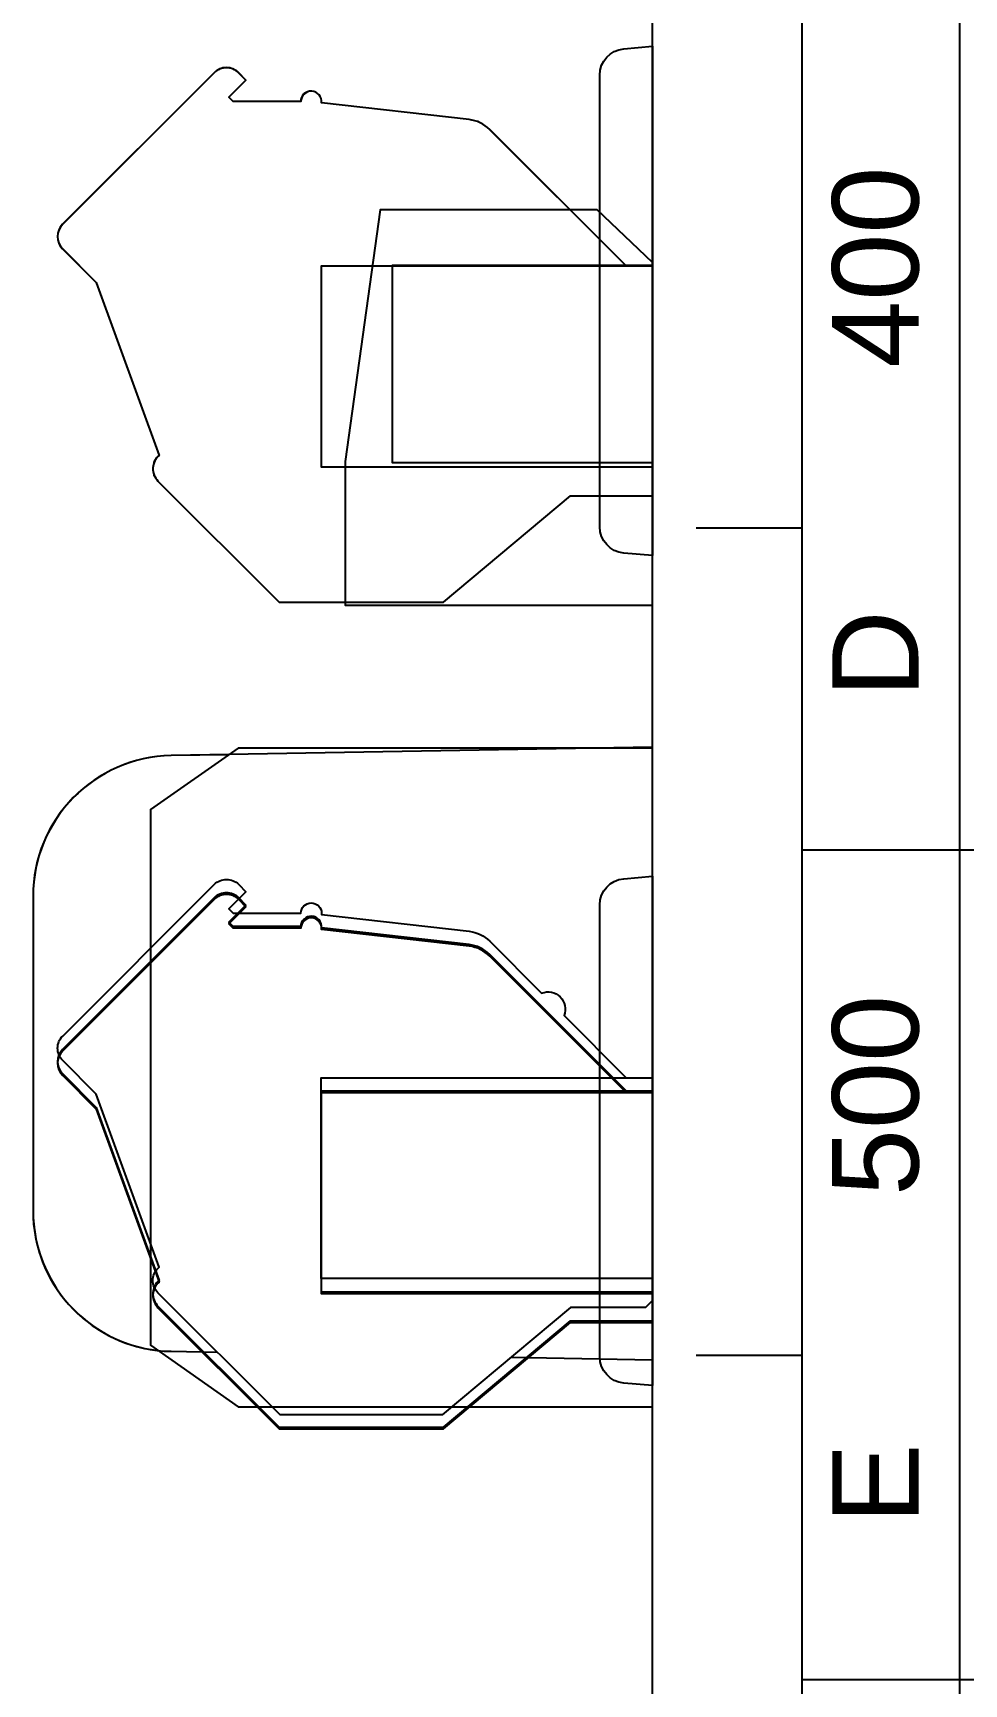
# Model space of a CAD drawing. Extents: x 1 to 47, y 1 to 35.
# Drawn here: x 26.556 to 27.616, y 11.385 to 13.265 of the extents above; entities that cross this region are included whole.
import ezdxf

# ---------------------------------------------------------------- set-up
doc = ezdxf.new("R2010")
doc.units = 0
doc.header["$MEASUREMENT"] = 0
for name, color, linetype in [('10_00______DWG_', 7, 'CONTINUOUS'), ('5_01__0-__EMPTY', 7, 'CONTINUOUS'), ('5_02__B-___3__DI___4__DO__', 7, 'CONTINUOUS'), ('5_03__1-___4__DI___4__DO__', 7, 'CONTINUOUS'), ('5_04__C-___4__DI___4__DO__', 7, 'CONTINUOUS'), ('5_05__D-___4__DI___3__DO__', 7, 'CONTINUOUS'), ('5_06__2A___8__FORM_A_DO', 7, 'CONTINUOUS'), ('5_07__2B___8__FORM_B_DO', 7, 'CONTINUOUS'), ('5_08__2C___8__DO__6__FORM_', 7, 'CONTINUOUS'), ('5_09__2D___8__DO__2__FORM_', 7, 'CONTINUOUS'), ('5_10__2G___8__DO__4__FORM_', 7, 'CONTINUOUS'), ('5_11__3-___8__DI', 7, 'CONTINUOUS'), ('5_12__4-___14__DI', 7, 'CONTINUOUS'), ('5_13__5-___8__AI', 7, 'CONTINUOUS'), ('5_14__6-___4__AI____4__AO', 7, 'CONTINUOUS'), ('6_01__9-_0-___10__RTD_INPU', 7, 'CONTINUOUS'), ('6_02__9-_B-___10__RTD_INPU', 7, 'CONTINUOUS'), ('6_03__9-_1-___10__RTD_INPU', 7, 'CONTINUOUS'), ('6_04__9-_C-___10__RTD_INPU', 7, 'CONTINUOUS'), ('6_05__9-_D-___10__RTD_INPU', 7, 'CONTINUOUS'), ('6_06__9-_2A___10__RTD_INPU', 7, 'CONTINUOUS'), ('6_07__9-_2B___10__RTD_INPU', 7, 'CONTINUOUS'), ('6_08__9-_2C___10__RTD_INPU', 7, 'CONTINUOUS'), ('6_09__9-_2D___10__RTD_INPU', 7, 'CONTINUOUS'), ('6_10__9-_2G___10__RTD_INPU', 7, 'CONTINUOUS'), ('6_11__9-_3-___10__RTD_INPU', 7, 'CONTINUOUS'), ('6_12__9-_4-___10__RTD_INPU', 7, 'CONTINUOUS'), ('6_13__9-_5-___10__RTD_INPU', 7, 'CONTINUOUS'), ('6_14__9-_6-___10__RTD_INPU', 7, 'CONTINUOUS'), ('6_15__9-_70___10__RTD_INPU', 7, 'CONTINUOUS'), ('6_16__9-_L0___10__RTD_INPU', 7, 'CONTINUOUS'), ('6_17__9-_77___10__RTD_INPU', 7, 'CONTINUOUS'), ('6_18__9-_7-___10__RTD_INPU', 7, 'CONTINUOUS'), ('6_19__9-_L-___10__RTD_INPU', 7, 'CONTINUOUS'), ('7_01__0-__EMPTY', 7, 'CONTINUOUS'), ('7_02__B-___3__DI___4__DO__', 7, 'CONTINUOUS'), ('7_03__1-___4__DI___4__DO__', 7, 'CONTINUOUS'), ('7_04__C-___4__DI___4__DO__', 7, 'CONTINUOUS'), ('7_05__D-___4__DI___3__DO__', 7, 'CONTINUOUS'), ('7_06__2A___8__FORM_A_DO', 7, 'CONTINUOUS'), ('7_07__2B___8__FORM_B_DO', 7, 'CONTINUOUS'), ('7_08__2C___8__DO__6__FORM_', 7, 'CONTINUOUS'), ('7_09__2D___8__DO__2__FORM_', 7, 'CONTINUOUS'), ('7_10__2G___8__DO__4__FORM_', 7, 'CONTINUOUS'), ('7_11__3-___8__DI', 7, 'CONTINUOUS'), ('7_12__4-___14__DI', 7, 'CONTINUOUS'), ('7_13__5-___8__AI', 7, 'CONTINUOUS'), ('7_14__6-___4__AI____4__AO', 7, 'CONTINUOUS'), ('7_15__70___2__AVI____4__AF', 7, 'CONTINUOUS'), ('7_16__L0___2__LEA_AVI____4', 7, 'CONTINUOUS'), ('7_17__77___8__AFDI', 7, 'CONTINUOUS'), ('7_18__7-___2__AVI____7__DI', 7, 'CONTINUOUS'), ('7_19__L-___2__AVI____7__DI', 7, 'CONTINUOUS')]:
    doc.layers.add(name, color=color, linetype=linetype)
doc.styles.add('ARIAL', font='arial.ttf')

msp = doc.modelspace()

# ---------------------------------------------------------------- linework, layer by layer
at = {"layer": '10_00______DWG_'}
for points in [[(32.356, 9.7794), (27.2612, 9.7794), (27.2612, 17.0629), (32.356, 17.0629)], [(27.6109, 16.5636), (27.6109, 10.2386)], [(27.4312, 12.7014), (27.3112, 12.7014)], [(27.4291, 12.7014), (27.3602, 12.7014)], [(27.4312, 12.3352), (31.3011, 12.3352)], [(27.4312, 11.7591), (27.3112, 11.7591)], [(27.4291, 11.7591), (27.3602, 11.7591)], [(27.4312, 11.3902), (31.3011, 11.3902)]]:
    msp.add_lwpolyline(points, dxfattribs=at)
msp.add_lwpolyline([(31.2211, 16.5636), (27.5112, 16.5636, 0.414214), (27.4312, 16.4836), (27.4312, 10.3186, 0.414212), (27.5112, 10.2386), (31.2211, 10.2386, 0.414211), (31.3011, 10.3186), (31.3011, 16.4836, 0.414219)], format="xyb", close=True, dxfattribs=at)
at = {"layer": '5_01__0-__EMPTY'}
msp.add_lwpolyline([(27.2613, 13.25), (27.2613, 12.67), (27.2286, 12.6729, -0.388879), (27.2013, 12.7028), (27.2013, 13.2173, -0.388879), (27.2286, 13.2472)], format="xyb", close=True, dxfattribs=at)
at = {"layer": '5_02__B-___3__DI___4__DO__'}
msp.add_lwpolyline([(27.2316, 12.9996), (27.0758, 13.1553, 0.169586), (27.0525, 13.1666), (26.8843, 13.1858, 0.430941), (26.8732, 13.1989, 0.430926), (26.8607, 13.1871), (26.7838, 13.1871), (26.7788, 13.1921), (26.7983, 13.2115), (26.79, 13.2199, 0.414218), (26.7621, 13.2199), (26.5895, 13.0473, 0.414213), (26.5895, 13.0195), (26.6278, 12.9812), (26.6995, 12.7842, 0.440578), (26.6981, 12.755), (26.8361, 12.6169), (27.0232, 12.6169), (27.1678, 12.7383), (27.2611, 12.7383)], format="xyb", dxfattribs=at)
msp.add_lwpolyline([(27.2611, 12.9996), (26.884, 12.9996), (26.884, 12.7713), (27.2611, 12.7713)], dxfattribs=at)
at = {"layer": '5_03__1-___4__DI___4__DO__'}
msp.add_lwpolyline([(27.2317, 12.9996), (27.076, 13.1553, 0.169586), (27.0526, 13.1666), (26.8844, 13.1858, 0.430941), (26.8733, 13.1989, 0.430926), (26.8609, 13.1871), (26.7839, 13.1871), (26.779, 13.1921), (26.7984, 13.2115), (26.7901, 13.2199, 0.414218), (26.7623, 13.2199), (26.5897, 13.0473, 0.414213), (26.5897, 13.0195), (26.6279, 12.9812), (26.6996, 12.7842, 0.440578), (26.6982, 12.755), (26.8363, 12.6169), (27.0233, 12.6169), (27.1679, 12.7383), (27.2613, 12.7383)], format="xyb", dxfattribs=at)
msp.add_lwpolyline([(27.2613, 12.9996), (26.8841, 12.9996), (26.8841, 12.7713), (27.2613, 12.7713)], dxfattribs=at)
at = {"layer": '5_04__C-___4__DI___4__DO__'}
msp.add_lwpolyline([(27.2317, 12.9996), (27.076, 13.1553, 0.169586), (27.0526, 13.1666), (26.8844, 13.1858, 0.430941), (26.8733, 13.1989, 0.430926), (26.8609, 13.1871), (26.7839, 13.1871), (26.779, 13.1921), (26.7984, 13.2115), (26.7901, 13.2199, 0.414218), (26.7623, 13.2199), (26.5897, 13.0473, 0.414213), (26.5897, 13.0195), (26.6279, 12.9812), (26.6996, 12.7842, 0.440578), (26.6982, 12.755), (26.8363, 12.6169), (27.0233, 12.6169), (27.1679, 12.7383), (27.2613, 12.7383)], format="xyb", dxfattribs=at)
msp.add_lwpolyline([(27.2613, 12.9996), (26.8841, 12.9996), (26.8841, 12.7713), (27.2613, 12.7713)], dxfattribs=at)
at = {"layer": '5_05__D-___4__DI___3__DO__'}
msp.add_lwpolyline([(27.2317, 12.9996), (27.076, 13.1553, 0.169586), (27.0526, 13.1666), (26.8844, 13.1858, 0.430941), (26.8733, 13.1989, 0.430926), (26.8609, 13.1871), (26.7839, 13.1871), (26.779, 13.1921), (26.7984, 13.2115), (26.7901, 13.2199, 0.414218), (26.7623, 13.2199), (26.5897, 13.0473, 0.414213), (26.5897, 13.0195), (26.6279, 12.9812), (26.6996, 12.7842, 0.440578), (26.6982, 12.755), (26.8363, 12.6169), (27.0233, 12.6169), (27.1679, 12.7383), (27.2613, 12.7383)], format="xyb", dxfattribs=at)
msp.add_lwpolyline([(27.2613, 12.9996), (26.8841, 12.9996), (26.8841, 12.7713), (27.2613, 12.7713)], dxfattribs=at)
at = {"layer": '5_06__2A___8__FORM_A_DO'}
msp.add_lwpolyline([(27.2317, 12.9996), (27.076, 13.1553, 0.169586), (27.0526, 13.1666), (26.8844, 13.1858, 0.430941), (26.8733, 13.1989, 0.430926), (26.8609, 13.1871), (26.7839, 13.1871), (26.779, 13.1921), (26.7984, 13.2115), (26.7901, 13.2199, 0.414218), (26.7623, 13.2199), (26.5897, 13.0473, 0.414213), (26.5897, 13.0195), (26.6279, 12.9812), (26.6996, 12.7842, 0.440578), (26.6982, 12.755), (26.8363, 12.6169), (27.0233, 12.6169), (27.1679, 12.7383), (27.2613, 12.7383)], format="xyb", dxfattribs=at)
msp.add_lwpolyline([(27.2613, 12.9996), (26.8841, 12.9996), (26.8841, 12.7713), (27.2613, 12.7713)], dxfattribs=at)
at = {"layer": '5_07__2B___8__FORM_B_DO'}
msp.add_lwpolyline([(27.2317, 12.9996), (27.076, 13.1553, 0.169586), (27.0526, 13.1666), (26.8844, 13.1858, 0.430941), (26.8733, 13.1989, 0.430926), (26.8609, 13.1871), (26.7839, 13.1871), (26.779, 13.1921), (26.7984, 13.2115), (26.7901, 13.2199, 0.414218), (26.7623, 13.2199), (26.5897, 13.0473, 0.414213), (26.5897, 13.0195), (26.6279, 12.9812), (26.6996, 12.7842, 0.440578), (26.6982, 12.755), (26.8363, 12.6169), (27.0233, 12.6169), (27.1679, 12.7383), (27.2613, 12.7383)], format="xyb", dxfattribs=at)
msp.add_lwpolyline([(27.2613, 12.9996), (26.8841, 12.9996), (26.8841, 12.7713), (27.2613, 12.7713)], dxfattribs=at)
at = {"layer": '5_08__2C___8__DO__6__FORM_'}
msp.add_lwpolyline([(27.2317, 12.9996), (27.076, 13.1553, 0.169586), (27.0526, 13.1666), (26.8844, 13.1858, 0.430941), (26.8733, 13.1989, 0.430926), (26.8609, 13.1871), (26.7839, 13.1871), (26.779, 13.1921), (26.7984, 13.2115), (26.7901, 13.2199, 0.414218), (26.7623, 13.2199), (26.5897, 13.0473, 0.414213), (26.5897, 13.0195), (26.6279, 12.9812), (26.6996, 12.7842, 0.440578), (26.6982, 12.755), (26.8363, 12.6169), (27.0233, 12.6169), (27.1679, 12.7383), (27.2613, 12.7383)], format="xyb", dxfattribs=at)
msp.add_lwpolyline([(27.2613, 12.9996), (26.8841, 12.9996), (26.8841, 12.7713), (27.2613, 12.7713)], dxfattribs=at)
at = {"layer": '5_09__2D___8__DO__2__FORM_'}
msp.add_lwpolyline([(27.2317, 12.9996), (27.076, 13.1553, 0.169586), (27.0526, 13.1666), (26.8844, 13.1858, 0.430941), (26.8733, 13.1989, 0.430926), (26.8609, 13.1871), (26.7839, 13.1871), (26.779, 13.1921), (26.7984, 13.2115), (26.7901, 13.2199, 0.414218), (26.7623, 13.2199), (26.5897, 13.0473, 0.414213), (26.5897, 13.0195), (26.6279, 12.9812), (26.6996, 12.7842, 0.440578), (26.6982, 12.755), (26.8363, 12.6169), (27.0233, 12.6169), (27.1679, 12.7383), (27.2613, 12.7383)], format="xyb", dxfattribs=at)
msp.add_lwpolyline([(27.2613, 12.9996), (26.8841, 12.9996), (26.8841, 12.7713), (27.2613, 12.7713)], dxfattribs=at)
at = {"layer": '5_10__2G___8__DO__4__FORM_'}
msp.add_lwpolyline([(27.2317, 12.9996), (27.076, 13.1553, 0.169586), (27.0526, 13.1666), (26.8844, 13.1858, 0.430941), (26.8733, 13.1989, 0.430926), (26.8609, 13.1871), (26.7839, 13.1871), (26.779, 13.1921), (26.7984, 13.2115), (26.7901, 13.2199, 0.414218), (26.7623, 13.2199), (26.5897, 13.0473, 0.414213), (26.5897, 13.0195), (26.6279, 12.9812), (26.6996, 12.7842, 0.440578), (26.6982, 12.755), (26.8363, 12.6169), (27.0233, 12.6169), (27.1679, 12.7383), (27.2613, 12.7383)], format="xyb", dxfattribs=at)
msp.add_lwpolyline([(27.2613, 12.9996), (26.8841, 12.9996), (26.8841, 12.7713), (27.2613, 12.7713)], dxfattribs=at)
at = {"layer": '5_11__3-___8__DI'}
msp.add_lwpolyline([(27.2317, 12.9996), (27.076, 13.1553, 0.169586), (27.0526, 13.1666), (26.8844, 13.1858, 0.430941), (26.8733, 13.1989, 0.430926), (26.8609, 13.1871), (26.7839, 13.1871), (26.779, 13.1921), (26.7984, 13.2115), (26.7901, 13.2199, 0.414218), (26.7623, 13.2199), (26.5897, 13.0473, 0.414213), (26.5897, 13.0195), (26.6279, 12.9812), (26.6996, 12.7842, 0.440578), (26.6982, 12.755), (26.8363, 12.6169), (27.0233, 12.6169), (27.1679, 12.7383), (27.2613, 12.7383)], format="xyb", dxfattribs=at)
msp.add_lwpolyline([(27.2613, 12.9996), (26.8841, 12.9996), (26.8841, 12.7713), (27.2613, 12.7713)], dxfattribs=at)
at = {"layer": '5_12__4-___14__DI'}
msp.add_lwpolyline([(27.2317, 12.9996), (27.076, 13.1553, 0.169586), (27.0526, 13.1666), (26.8844, 13.1858, 0.430941), (26.8733, 13.1989, 0.430926), (26.8609, 13.1871), (26.7839, 13.1871), (26.779, 13.1921), (26.7984, 13.2115), (26.7901, 13.2199, 0.414218), (26.7623, 13.2199), (26.5897, 13.0473, 0.414213), (26.5897, 13.0195), (26.6279, 12.9812), (26.6996, 12.7842, 0.440578), (26.6982, 12.755), (26.8363, 12.6169), (27.0233, 12.6169), (27.1679, 12.7383), (27.2613, 12.7383)], format="xyb", dxfattribs=at)
msp.add_lwpolyline([(27.2613, 12.9996), (26.8841, 12.9996), (26.8841, 12.7713), (27.2613, 12.7713)], dxfattribs=at)
at = {"layer": '5_13__5-___8__AI'}
msp.add_lwpolyline([(27.2317, 12.9996), (27.076, 13.1553, 0.169586), (27.0526, 13.1666), (26.8844, 13.1858, 0.430941), (26.8733, 13.1989, 0.430926), (26.8609, 13.1871), (26.7839, 13.1871), (26.779, 13.1921), (26.7984, 13.2115), (26.7901, 13.2199, 0.414218), (26.7623, 13.2199), (26.5897, 13.0473, 0.414213), (26.5897, 13.0195), (26.6279, 12.9812), (26.6996, 12.7842, 0.440578), (26.6982, 12.755), (26.8363, 12.6169), (27.0233, 12.6169), (27.1679, 12.7383), (27.2613, 12.7383)], format="xyb", dxfattribs=at)
msp.add_lwpolyline([(27.2613, 12.9996), (26.8841, 12.9996), (26.8841, 12.7713), (27.2613, 12.7713)], dxfattribs=at)
at = {"layer": '5_14__6-___4__AI____4__AO'}
msp.add_lwpolyline([(27.2317, 12.9996), (27.076, 13.1553, 0.169586), (27.0526, 13.1666), (26.8844, 13.1858, 0.430941), (26.8733, 13.1989, 0.430926), (26.8609, 13.1871), (26.7839, 13.1871), (26.779, 13.1921), (26.7984, 13.2115), (26.7901, 13.2199, 0.414218), (26.7623, 13.2199), (26.5897, 13.0473, 0.414213), (26.5897, 13.0195), (26.6279, 12.9812), (26.6996, 12.7842, 0.440578), (26.6982, 12.755), (26.8363, 12.6169), (27.0233, 12.6169), (27.1679, 12.7383), (27.2613, 12.7383)], format="xyb", dxfattribs=at)
msp.add_lwpolyline([(27.2613, 12.9996), (26.8841, 12.9996), (26.8841, 12.7713), (27.2613, 12.7713)], dxfattribs=at)
at = {"layer": '6_01__9-_0-___10__RTD_INPU'}
for points in [[(27.2613, 13.0037), (27.1982, 13.0637), (26.9512, 13.0637), (26.9112, 12.7771), (26.9112, 12.6137), (27.2613, 12.6137)], [(27.2612, 12.7757), (26.9653, 12.7757), (26.9653, 13.0007), (27.2612, 13.0007)]]:
    msp.add_lwpolyline(points, dxfattribs=at)
msp.add_lwpolyline([(27.2613, 12.305), (27.2613, 11.725), (27.2286, 11.7279, -0.388879), (27.2013, 11.7578), (27.2013, 12.2723, -0.388879), (27.2286, 12.3022)], format="xyb", close=True, dxfattribs=at)
at = {"layer": '6_02__9-_B-___10__RTD_INPU'}
for points in [[(27.2613, 13.0037), (27.1982, 13.0637), (26.9512, 13.0637), (26.9112, 12.7771), (26.9112, 12.6137), (27.2613, 12.6137)], [(27.2612, 12.7757), (26.9653, 12.7757), (26.9653, 13.0007), (27.2612, 13.0007)], [(27.2612, 12.0601), (26.8841, 12.0601), (26.8841, 11.8318), (27.2612, 11.8318)]]:
    msp.add_lwpolyline(points, dxfattribs=at)
msp.add_lwpolyline([(27.2317, 12.0601), (27.0759, 12.2159, 0.169586), (27.0525, 12.2271), (26.8844, 12.2463, 0.430941), (26.8733, 12.2594, 0.430926), (26.8608, 12.2476), (26.7839, 12.2476), (26.7789, 12.2526), (26.7984, 12.2721), (26.7901, 12.2804, 0.414218), (26.7622, 12.2804), (26.5896, 12.1078, 0.414213), (26.5896, 12.08), (26.6279, 12.0417), (26.6996, 11.8448, 0.440578), (26.6982, 11.8155), (26.8362, 11.6775), (27.0233, 11.6775), (27.1679, 11.7988), (27.2612, 11.7988)], format="xyb", dxfattribs=at)
at = {"layer": '6_03__9-_1-___10__RTD_INPU'}
for points in [[(27.2613, 13.0037), (27.1982, 13.0637), (26.9512, 13.0637), (26.9112, 12.7771), (26.9112, 12.6137), (27.2613, 12.6137)], [(27.2612, 12.7757), (26.9653, 12.7757), (26.9653, 13.0007), (27.2612, 13.0007)], [(27.2612, 12.0601), (26.8841, 12.0601), (26.8841, 11.8318), (27.2612, 11.8318)]]:
    msp.add_lwpolyline(points, dxfattribs=at)
msp.add_lwpolyline([(27.2317, 12.0601), (27.0759, 12.2159, 0.169586), (27.0525, 12.2271), (26.8844, 12.2463, 0.430941), (26.8733, 12.2594, 0.430926), (26.8608, 12.2476), (26.7839, 12.2476), (26.7789, 12.2526), (26.7984, 12.2721), (26.7901, 12.2804, 0.414218), (26.7622, 12.2804), (26.5896, 12.1078, 0.414213), (26.5896, 12.08), (26.6279, 12.0417), (26.6996, 11.8448, 0.440578), (26.6982, 11.8155), (26.8362, 11.6775), (27.0233, 11.6775), (27.1679, 11.7988), (27.2612, 11.7988)], format="xyb", dxfattribs=at)
at = {"layer": '6_04__9-_C-___10__RTD_INPU'}
for points in [[(27.2613, 13.0037), (27.1982, 13.0637), (26.9512, 13.0637), (26.9112, 12.7771), (26.9112, 12.6137), (27.2613, 12.6137)], [(27.2612, 12.7757), (26.9653, 12.7757), (26.9653, 13.0007), (27.2612, 13.0007)], [(27.2612, 12.0601), (26.8841, 12.0601), (26.8841, 11.8318), (27.2612, 11.8318)]]:
    msp.add_lwpolyline(points, dxfattribs=at)
msp.add_lwpolyline([(27.2317, 12.0601), (27.0759, 12.2159, 0.169586), (27.0525, 12.2271), (26.8844, 12.2463, 0.430941), (26.8733, 12.2594, 0.430926), (26.8608, 12.2476), (26.7839, 12.2476), (26.7789, 12.2526), (26.7984, 12.2721), (26.7901, 12.2804, 0.414218), (26.7622, 12.2804), (26.5896, 12.1078, 0.414213), (26.5896, 12.08), (26.6279, 12.0417), (26.6996, 11.8448, 0.440578), (26.6982, 11.8155), (26.8362, 11.6775), (27.0233, 11.6775), (27.1679, 11.7988), (27.2612, 11.7988)], format="xyb", dxfattribs=at)
at = {"layer": '6_05__9-_D-___10__RTD_INPU'}
for points in [[(27.2613, 13.0037), (27.1982, 13.0637), (26.9512, 13.0637), (26.9112, 12.7771), (26.9112, 12.6137), (27.2613, 12.6137)], [(27.2612, 12.7757), (26.9653, 12.7757), (26.9653, 13.0007), (27.2612, 13.0007)], [(27.2612, 12.0601), (26.8841, 12.0601), (26.8841, 11.8318), (27.2612, 11.8318)]]:
    msp.add_lwpolyline(points, dxfattribs=at)
msp.add_lwpolyline([(27.2317, 12.0601), (27.0759, 12.2159, 0.169586), (27.0525, 12.2271), (26.8844, 12.2463, 0.430941), (26.8733, 12.2594, 0.430926), (26.8608, 12.2476), (26.7839, 12.2476), (26.7789, 12.2526), (26.7984, 12.2721), (26.7901, 12.2804, 0.414218), (26.7622, 12.2804), (26.5896, 12.1078, 0.414213), (26.5896, 12.08), (26.6279, 12.0417), (26.6996, 11.8448, 0.440578), (26.6982, 11.8155), (26.8362, 11.6775), (27.0233, 11.6775), (27.1679, 11.7988), (27.2612, 11.7988)], format="xyb", dxfattribs=at)
at = {"layer": '6_06__9-_2A___10__RTD_INPU'}
for points in [[(27.2613, 13.0037), (27.1982, 13.0637), (26.9512, 13.0637), (26.9112, 12.7771), (26.9112, 12.6137), (27.2613, 12.6137)], [(27.2612, 12.7757), (26.9653, 12.7757), (26.9653, 13.0007), (27.2612, 13.0007)], [(27.2612, 12.0601), (26.8841, 12.0601), (26.8841, 11.8318), (27.2612, 11.8318)]]:
    msp.add_lwpolyline(points, dxfattribs=at)
msp.add_lwpolyline([(27.2317, 12.0601), (27.0759, 12.2159, 0.169586), (27.0525, 12.2271), (26.8844, 12.2463, 0.430941), (26.8733, 12.2594, 0.430926), (26.8608, 12.2476), (26.7839, 12.2476), (26.7789, 12.2526), (26.7984, 12.2721), (26.7901, 12.2804, 0.414218), (26.7622, 12.2804), (26.5896, 12.1078, 0.414213), (26.5896, 12.08), (26.6279, 12.0417), (26.6996, 11.8448, 0.440578), (26.6982, 11.8155), (26.8362, 11.6775), (27.0233, 11.6775), (27.1679, 11.7988), (27.2612, 11.7988)], format="xyb", dxfattribs=at)
at = {"layer": '6_07__9-_2B___10__RTD_INPU'}
for points in [[(27.2613, 13.0037), (27.1983, 13.0637), (26.9513, 13.0637), (26.9113, 12.7771), (26.9113, 12.6137), (27.2613, 12.6137)], [(27.2613, 12.7757), (26.9653, 12.7757), (26.9653, 13.0007), (27.2613, 13.0007)], [(27.2613, 12.0601), (26.8841, 12.0601), (26.8841, 11.8318), (27.2613, 11.8318)]]:
    msp.add_lwpolyline(points, dxfattribs=at)
msp.add_lwpolyline([(27.2317, 12.0601), (27.076, 12.2159, 0.169586), (27.0526, 12.2271), (26.8844, 12.2463, 0.430941), (26.8733, 12.2594, 0.430926), (26.8609, 12.2476), (26.7839, 12.2476), (26.779, 12.2526), (26.7984, 12.2721), (26.7901, 12.2804, 0.414218), (26.7623, 12.2804), (26.5897, 12.1078, 0.414213), (26.5897, 12.08), (26.6279, 12.0417), (26.6996, 11.8448, 0.440578), (26.6982, 11.8155), (26.8363, 11.6775), (27.0233, 11.6775), (27.1679, 11.7988), (27.2613, 11.7988)], format="xyb", dxfattribs=at)
at = {"layer": '6_08__9-_2C___10__RTD_INPU'}
for points in [[(27.2613, 13.0037), (27.1982, 13.0637), (26.9512, 13.0637), (26.9112, 12.7771), (26.9112, 12.6137), (27.2613, 12.6137)], [(27.2612, 12.7757), (26.9653, 12.7757), (26.9653, 13.0007), (27.2612, 13.0007)], [(27.2612, 12.0601), (26.8841, 12.0601), (26.8841, 11.8318), (27.2612, 11.8318)]]:
    msp.add_lwpolyline(points, dxfattribs=at)
msp.add_lwpolyline([(27.2317, 12.0601), (27.0759, 12.2159, 0.169586), (27.0525, 12.2271), (26.8844, 12.2463, 0.430941), (26.8733, 12.2594, 0.430926), (26.8608, 12.2476), (26.7839, 12.2476), (26.7789, 12.2526), (26.7984, 12.2721), (26.7901, 12.2804, 0.414218), (26.7622, 12.2804), (26.5896, 12.1078, 0.414213), (26.5896, 12.08), (26.6279, 12.0417), (26.6996, 11.8448, 0.440578), (26.6982, 11.8155), (26.8362, 11.6775), (27.0233, 11.6775), (27.1679, 11.7988), (27.2612, 11.7988)], format="xyb", dxfattribs=at)
at = {"layer": '6_09__9-_2D___10__RTD_INPU'}
for points in [[(27.2613, 13.0037), (27.1982, 13.0637), (26.9512, 13.0637), (26.9112, 12.7771), (26.9112, 12.6137), (27.2613, 12.6137)], [(27.2612, 12.7757), (26.9653, 12.7757), (26.9653, 13.0007), (27.2612, 13.0007)], [(27.2612, 12.0601), (26.8841, 12.0601), (26.8841, 11.8318), (27.2612, 11.8318)]]:
    msp.add_lwpolyline(points, dxfattribs=at)
msp.add_lwpolyline([(27.2317, 12.0601), (27.0759, 12.2159, 0.169586), (27.0525, 12.2271), (26.8844, 12.2463, 0.430941), (26.8733, 12.2594, 0.430926), (26.8608, 12.2476), (26.7839, 12.2476), (26.7789, 12.2526), (26.7984, 12.2721), (26.7901, 12.2804, 0.414218), (26.7622, 12.2804), (26.5896, 12.1078, 0.414213), (26.5896, 12.08), (26.6279, 12.0417), (26.6996, 11.8448, 0.440578), (26.6982, 11.8155), (26.8362, 11.6775), (27.0233, 11.6775), (27.1679, 11.7988), (27.2612, 11.7988)], format="xyb", dxfattribs=at)
at = {"layer": '6_10__9-_2G___10__RTD_INPU'}
for points in [[(27.2613, 13.0037), (27.1982, 13.0637), (26.9512, 13.0637), (26.9112, 12.7771), (26.9112, 12.6137), (27.2613, 12.6137)], [(27.2612, 12.7757), (26.9653, 12.7757), (26.9653, 13.0007), (27.2612, 13.0007)], [(27.2612, 12.0601), (26.8841, 12.0601), (26.8841, 11.8318), (27.2612, 11.8318)]]:
    msp.add_lwpolyline(points, dxfattribs=at)
msp.add_lwpolyline([(27.2317, 12.0601), (27.0759, 12.2159, 0.169586), (27.0525, 12.2271), (26.8844, 12.2463, 0.430941), (26.8733, 12.2594, 0.430926), (26.8608, 12.2476), (26.7839, 12.2476), (26.7789, 12.2526), (26.7984, 12.2721), (26.7901, 12.2804, 0.414218), (26.7622, 12.2804), (26.5896, 12.1078, 0.414213), (26.5896, 12.08), (26.6279, 12.0417), (26.6996, 11.8448, 0.440578), (26.6982, 11.8155), (26.8362, 11.6775), (27.0233, 11.6775), (27.1679, 11.7988), (27.2612, 11.7988)], format="xyb", dxfattribs=at)
at = {"layer": '6_11__9-_3-___10__RTD_INPU'}
for points in [[(27.2613, 13.0037), (27.1983, 13.0637), (26.9513, 13.0637), (26.9113, 12.7771), (26.9113, 12.6137), (27.2613, 12.6137)], [(27.2613, 12.7757), (26.9653, 12.7757), (26.9653, 13.0007), (27.2613, 13.0007)], [(27.2613, 12.0601), (26.8841, 12.0601), (26.8841, 11.8318), (27.2613, 11.8318)]]:
    msp.add_lwpolyline(points, dxfattribs=at)
msp.add_lwpolyline([(27.2317, 12.0601), (27.076, 12.2159, 0.169586), (27.0526, 12.2271), (26.8844, 12.2463, 0.430941), (26.8733, 12.2594, 0.430926), (26.8609, 12.2476), (26.7839, 12.2476), (26.779, 12.2526), (26.7984, 12.2721), (26.7901, 12.2804, 0.414218), (26.7623, 12.2804), (26.5897, 12.1078, 0.414213), (26.5897, 12.08), (26.6279, 12.0417), (26.6996, 11.8448, 0.440578), (26.6982, 11.8155), (26.8363, 11.6775), (27.0233, 11.6775), (27.1679, 11.7988), (27.2613, 11.7988)], format="xyb", dxfattribs=at)
at = {"layer": '6_12__9-_4-___10__RTD_INPU'}
for points in [[(27.2613, 13.0037), (27.1983, 13.0637), (26.9513, 13.0637), (26.9113, 12.7771), (26.9113, 12.6137), (27.2613, 12.6137)], [(27.2613, 12.7757), (26.9653, 12.7757), (26.9653, 13.0007), (27.2613, 13.0007)], [(27.2613, 12.0601), (26.8841, 12.0601), (26.8841, 11.8318), (27.2613, 11.8318)]]:
    msp.add_lwpolyline(points, dxfattribs=at)
msp.add_lwpolyline([(27.2317, 12.0601), (27.076, 12.2159, 0.169586), (27.0526, 12.2271), (26.8844, 12.2463, 0.430941), (26.8733, 12.2594, 0.430926), (26.8609, 12.2476), (26.7839, 12.2476), (26.779, 12.2526), (26.7984, 12.2721), (26.7901, 12.2804, 0.414218), (26.7623, 12.2804), (26.5897, 12.1078, 0.414213), (26.5897, 12.08), (26.6279, 12.0417), (26.6996, 11.8448, 0.440578), (26.6982, 11.8155), (26.8363, 11.6775), (27.0233, 11.6775), (27.1679, 11.7988), (27.2613, 11.7988)], format="xyb", dxfattribs=at)
at = {"layer": '6_13__9-_5-___10__RTD_INPU'}
for points in [[(27.2613, 13.0037), (27.1983, 13.0637), (26.9513, 13.0637), (26.9113, 12.7771), (26.9113, 12.6137), (27.2613, 12.6137)], [(27.2613, 12.7757), (26.9653, 12.7757), (26.9653, 13.0007), (27.2613, 13.0007)], [(27.2613, 12.0601), (26.8841, 12.0601), (26.8841, 11.8318), (27.2613, 11.8318)]]:
    msp.add_lwpolyline(points, dxfattribs=at)
msp.add_lwpolyline([(27.2317, 12.0601), (27.076, 12.2159, 0.169586), (27.0526, 12.2271), (26.8844, 12.2463, 0.430941), (26.8733, 12.2594, 0.430926), (26.8609, 12.2476), (26.7839, 12.2476), (26.779, 12.2526), (26.7984, 12.2721), (26.7901, 12.2804, 0.414218), (26.7623, 12.2804), (26.5897, 12.1078, 0.414213), (26.5897, 12.08), (26.6279, 12.0417), (26.6996, 11.8448, 0.440578), (26.6982, 11.8155), (26.8363, 11.6775), (27.0233, 11.6775), (27.1679, 11.7988), (27.2613, 11.7988)], format="xyb", dxfattribs=at)
at = {"layer": '6_14__9-_6-___10__RTD_INPU'}
for points in [[(27.2613, 13.0037), (27.1983, 13.0637), (26.9513, 13.0637), (26.9113, 12.7771), (26.9113, 12.6137), (27.2613, 12.6137)], [(27.2613, 12.7757), (26.9653, 12.7757), (26.9653, 13.0007), (27.2613, 13.0007)], [(27.2613, 12.0601), (26.8841, 12.0601), (26.8841, 11.8318), (27.2613, 11.8318)]]:
    msp.add_lwpolyline(points, dxfattribs=at)
msp.add_lwpolyline([(27.2317, 12.0601), (27.076, 12.2159, 0.169586), (27.0526, 12.2271), (26.8844, 12.2463, 0.430941), (26.8733, 12.2594, 0.430926), (26.8609, 12.2476), (26.7839, 12.2476), (26.779, 12.2526), (26.7984, 12.2721), (26.7901, 12.2804, 0.414218), (26.7623, 12.2804), (26.5897, 12.1078, 0.414213), (26.5897, 12.08), (26.6279, 12.0417), (26.6996, 11.8448, 0.440578), (26.6982, 11.8155), (26.8363, 11.6775), (27.0233, 11.6775), (27.1679, 11.7988), (27.2613, 11.7988)], format="xyb", dxfattribs=at)
at = {"layer": '6_15__9-_70___10__RTD_INPU'}
for points in [[(27.2613, 13.0037), (27.1982, 13.0637), (26.9512, 13.0637), (26.9112, 12.7771), (26.9112, 12.6137), (27.2613, 12.6137)], [(27.2612, 12.7757), (26.9653, 12.7757), (26.9653, 13.0007), (27.2612, 13.0007)], [(27.2614, 12.4509), (26.7897, 12.4509), (26.6897, 12.3809), (26.6897, 11.771), (26.7897, 11.7009), (27.2614, 11.7009)]]:
    msp.add_lwpolyline(points, dxfattribs=at)
msp.add_lwpolyline([(26.779, 12.4434), (26.7133, 12.4423, 0.409101), (26.556, 12.2823), (26.556, 11.924, 0.381912), (26.6982, 11.765, 0.381912)], format="xyb", dxfattribs=at)
at = {"layer": '6_16__9-_L0___10__RTD_INPU'}
for points in [[(27.2613, 13.0037), (27.1982, 13.0637), (26.9512, 13.0637), (26.9112, 12.7771), (26.9112, 12.6137), (27.2613, 12.6137)], [(27.2612, 12.7757), (26.9653, 12.7757), (26.9653, 13.0007), (27.2612, 13.0007)], [(27.2613, 12.4509), (26.7896, 12.4509), (26.6896, 12.3809), (26.6896, 11.771), (26.7896, 11.7009), (27.2613, 11.7009)]]:
    msp.add_lwpolyline(points, dxfattribs=at)
msp.add_lwpolyline([(26.7789, 12.4434), (26.7131, 12.4423, 0.409101), (26.5559, 12.2823), (26.5559, 11.924, 0.381912), (26.6981, 11.765, 0.381912)], format="xyb", dxfattribs=at)
at = {"layer": '6_17__9-_77___10__RTD_INPU'}
for points in [[(27.2613, 13.0037), (27.1982, 13.0637), (26.9512, 13.0637), (26.9112, 12.7771), (26.9112, 12.6137), (27.2613, 12.6137)], [(27.2612, 12.7757), (26.9653, 12.7757), (26.9653, 13.0007), (27.2612, 13.0007)], [(27.2613, 12.4509), (26.7897, 12.4509), (26.6897, 12.3809), (26.6897, 11.771), (26.7897, 11.7009), (27.2613, 11.7009)]]:
    msp.add_lwpolyline(points, dxfattribs=at)
at = {"layer": '6_18__9-_7-___10__RTD_INPU'}
for points in [[(27.2613, 13.0037), (27.1982, 13.0637), (26.9512, 13.0637), (26.9112, 12.7771), (26.9112, 12.6137), (27.2613, 12.6137)], [(27.2612, 12.7757), (26.9653, 12.7757), (26.9653, 13.0007), (27.2612, 13.0007)], [(27.2613, 11.847), (26.8841, 11.847), (26.8841, 12.0753), (27.2613, 12.0753)], [(27.1003, 11.7572), (27.2613, 11.7544)]]:
    msp.add_lwpolyline(points, dxfattribs=at)
for points in [[(27.2613, 12.4518), (26.7133, 12.4423, 0.409101), (26.556, 12.2823), (26.556, 11.924, 0.409121), (26.7133, 11.764), (26.7658, 11.7631)], [(27.2613, 11.8219), (27.2534, 11.814), (27.1679, 11.814), (27.0219, 11.6915), (26.8374, 11.6915), (26.6982, 11.8307, -0.414214), (26.6982, 11.8585), (26.6996, 11.8599), (26.6279, 12.0569), (26.5897, 12.0952, -0.414214), (26.5897, 12.123), (26.7623, 12.2956, -0.414214), (26.7901, 12.2956), (26.7984, 12.2873), (26.779, 12.2678), (26.7839, 12.2628), (26.8609, 12.2628, -1), (26.8845, 12.2628, -0.028369), (26.8844, 12.2615), (27.0526, 12.2423, -0.169586), (27.076, 12.231), (27.1351, 12.1719, -0.654654), (27.1606, 12.1464), (27.2314, 12.0756), (27.2613, 12.0756)]]:
    msp.add_lwpolyline(points, format="xyb", dxfattribs=at)
at = {"layer": '6_19__9-_L-___10__RTD_INPU'}
for points in [[(27.2613, 13.0037), (27.1982, 13.0637), (26.9512, 13.0637), (26.9112, 12.7771), (26.9112, 12.6137), (27.2613, 12.6137)], [(27.2612, 12.7757), (26.9653, 12.7757), (26.9653, 13.0007), (27.2612, 13.0007)], [(27.2613, 11.847), (26.8841, 11.847), (26.8841, 12.0753), (27.2613, 12.0753)]]:
    msp.add_lwpolyline(points, dxfattribs=at)
for points in [[(27.2613, 12.4518), (26.7133, 12.4423, 0.409101), (26.556, 12.2823), (26.556, 11.924, 0.409121), (26.7133, 11.764), (26.7658, 11.7631)], [(27.2613, 11.8219), (27.2534, 11.814), (27.1679, 11.814), (27.0219, 11.6915), (26.8374, 11.6915), (26.6982, 11.8307, -0.414214), (26.6982, 11.8585), (26.6996, 11.8599), (26.6279, 12.0569), (26.5897, 12.0952, -0.414214), (26.5897, 12.123), (26.7623, 12.2956, -0.414214), (26.7901, 12.2956), (26.7984, 12.2873), (26.779, 12.2678), (26.7839, 12.2628), (26.8609, 12.2628, -1), (26.8845, 12.2628, -0.028369), (26.8844, 12.2615), (27.0526, 12.2423, -0.169586), (27.076, 12.231), (27.1351, 12.1719, -0.654654), (27.1606, 12.1464), (27.2314, 12.0756), (27.2613, 12.0756)]]:
    msp.add_lwpolyline(points, format="xyb", dxfattribs=at)
at = {"layer": '7_01__0-__EMPTY'}
msp.add_lwpolyline([(27.2613, 12.305), (27.2613, 11.725), (27.2286, 11.7279, -0.388879), (27.2013, 11.7578), (27.2013, 12.2723, -0.388879), (27.2286, 12.3022)], format="xyb", close=True, dxfattribs=at)
at = {"layer": '7_02__B-___3__DI___4__DO__'}
msp.add_lwpolyline([(27.2317, 12.0583), (27.076, 12.214, 0.169586), (27.0526, 12.2253), (26.8844, 12.2444, 0.430941), (26.8733, 12.2576, 0.430926), (26.8609, 12.2458), (26.7839, 12.2458), (26.779, 12.2507), (26.7984, 12.2702), (26.7901, 12.2786, 0.414218), (26.7623, 12.2786), (26.5897, 12.106, 0.414213), (26.5897, 12.0781), (26.6279, 12.0398), (26.6996, 11.8429, 0.440578), (26.6982, 11.8137), (26.8363, 11.6756), (27.0233, 11.6756), (27.1679, 11.797), (27.2613, 11.797)], format="xyb", dxfattribs=at)
msp.add_lwpolyline([(27.2613, 12.0583), (26.8841, 12.0583), (26.8841, 11.8299), (27.2613, 11.8299)], dxfattribs=at)
at = {"layer": '7_03__1-___4__DI___4__DO__'}
msp.add_lwpolyline([(27.2317, 12.0583), (27.076, 12.214, 0.169586), (27.0526, 12.2253), (26.8844, 12.2444, 0.430941), (26.8733, 12.2576, 0.430926), (26.8609, 12.2458), (26.7839, 12.2458), (26.779, 12.2507), (26.7984, 12.2702), (26.7901, 12.2786, 0.414218), (26.7623, 12.2786), (26.5897, 12.106, 0.414213), (26.5897, 12.0781), (26.6279, 12.0398), (26.6996, 11.8429, 0.440578), (26.6982, 11.8137), (26.8363, 11.6756), (27.0233, 11.6756), (27.1679, 11.797), (27.2613, 11.797)], format="xyb", dxfattribs=at)
msp.add_lwpolyline([(27.2613, 12.0583), (26.8841, 12.0583), (26.8841, 11.8299), (27.2613, 11.8299)], dxfattribs=at)
at = {"layer": '7_04__C-___4__DI___4__DO__'}
msp.add_lwpolyline([(27.2317, 12.0583), (27.076, 12.214, 0.169586), (27.0526, 12.2253), (26.8844, 12.2444, 0.430941), (26.8733, 12.2576, 0.430926), (26.8609, 12.2458), (26.7839, 12.2458), (26.779, 12.2507), (26.7984, 12.2702), (26.7901, 12.2786, 0.414218), (26.7623, 12.2786), (26.5897, 12.106, 0.414213), (26.5897, 12.0781), (26.6279, 12.0398), (26.6996, 11.8429, 0.440578), (26.6982, 11.8137), (26.8363, 11.6756), (27.0233, 11.6756), (27.1679, 11.797), (27.2613, 11.797)], format="xyb", dxfattribs=at)
msp.add_lwpolyline([(27.2613, 12.0583), (26.8841, 12.0583), (26.8841, 11.8299), (27.2613, 11.8299)], dxfattribs=at)
at = {"layer": '7_05__D-___4__DI___3__DO__'}
msp.add_lwpolyline([(27.2317, 12.0583), (27.076, 12.214, 0.169586), (27.0526, 12.2253), (26.8844, 12.2444, 0.430941), (26.8733, 12.2576, 0.430926), (26.8609, 12.2458), (26.7839, 12.2458), (26.779, 12.2507), (26.7984, 12.2702), (26.7901, 12.2786, 0.414218), (26.7623, 12.2786), (26.5897, 12.106, 0.414213), (26.5897, 12.0781), (26.6279, 12.0398), (26.6996, 11.8429, 0.440578), (26.6982, 11.8137), (26.8363, 11.6756), (27.0233, 11.6756), (27.1679, 11.797), (27.2613, 11.797)], format="xyb", dxfattribs=at)
msp.add_lwpolyline([(27.2613, 12.0583), (26.8841, 12.0583), (26.8841, 11.8299), (27.2613, 11.8299)], dxfattribs=at)
at = {"layer": '7_06__2A___8__FORM_A_DO'}
msp.add_lwpolyline([(27.2317, 12.0583), (27.076, 12.214, 0.169586), (27.0526, 12.2253), (26.8844, 12.2444, 0.430941), (26.8733, 12.2576, 0.430926), (26.8609, 12.2458), (26.7839, 12.2458), (26.779, 12.2507), (26.7984, 12.2702), (26.7901, 12.2786, 0.414218), (26.7623, 12.2786), (26.5897, 12.106, 0.414213), (26.5897, 12.0781), (26.6279, 12.0398), (26.6996, 11.8429, 0.440578), (26.6982, 11.8137), (26.8363, 11.6756), (27.0233, 11.6756), (27.1679, 11.797), (27.2613, 11.797)], format="xyb", dxfattribs=at)
msp.add_lwpolyline([(27.2613, 12.0583), (26.8841, 12.0583), (26.8841, 11.8299), (27.2613, 11.8299)], dxfattribs=at)
at = {"layer": '7_07__2B___8__FORM_B_DO'}
msp.add_lwpolyline([(27.2317, 12.0583), (27.076, 12.214, 0.169586), (27.0526, 12.2253), (26.8844, 12.2444, 0.430941), (26.8733, 12.2576, 0.430926), (26.8609, 12.2458), (26.7839, 12.2458), (26.779, 12.2507), (26.7984, 12.2702), (26.7901, 12.2786, 0.414218), (26.7623, 12.2786), (26.5897, 12.106, 0.414213), (26.5897, 12.0781), (26.6279, 12.0398), (26.6996, 11.8429, 0.440578), (26.6982, 11.8137), (26.8363, 11.6756), (27.0233, 11.6756), (27.1679, 11.797), (27.2613, 11.797)], format="xyb", dxfattribs=at)
msp.add_lwpolyline([(27.2613, 12.0583), (26.8841, 12.0583), (26.8841, 11.8299), (27.2613, 11.8299)], dxfattribs=at)
at = {"layer": '7_08__2C___8__DO__6__FORM_'}
msp.add_lwpolyline([(27.2317, 12.0583), (27.076, 12.214, 0.169586), (27.0526, 12.2253), (26.8844, 12.2444, 0.430941), (26.8733, 12.2576, 0.430926), (26.8609, 12.2458), (26.7839, 12.2458), (26.779, 12.2507), (26.7984, 12.2702), (26.7901, 12.2786, 0.414218), (26.7623, 12.2786), (26.5897, 12.106, 0.414213), (26.5897, 12.0781), (26.6279, 12.0398), (26.6996, 11.8429, 0.440578), (26.6982, 11.8137), (26.8363, 11.6756), (27.0233, 11.6756), (27.1679, 11.797), (27.2613, 11.797)], format="xyb", dxfattribs=at)
msp.add_lwpolyline([(27.2613, 12.0583), (26.8841, 12.0583), (26.8841, 11.8299), (27.2613, 11.8299)], dxfattribs=at)
at = {"layer": '7_09__2D___8__DO__2__FORM_'}
msp.add_lwpolyline([(27.2317, 12.0583), (27.076, 12.214, 0.169586), (27.0526, 12.2253), (26.8844, 12.2444, 0.430941), (26.8733, 12.2576, 0.430926), (26.8609, 12.2458), (26.7839, 12.2458), (26.779, 12.2507), (26.7984, 12.2702), (26.7901, 12.2786, 0.414218), (26.7623, 12.2786), (26.5897, 12.106, 0.414213), (26.5897, 12.0781), (26.6279, 12.0398), (26.6996, 11.8429, 0.440578), (26.6982, 11.8137), (26.8363, 11.6756), (27.0233, 11.6756), (27.1679, 11.797), (27.2613, 11.797)], format="xyb", dxfattribs=at)
msp.add_lwpolyline([(27.2613, 12.0583), (26.8841, 12.0583), (26.8841, 11.8299), (27.2613, 11.8299)], dxfattribs=at)
at = {"layer": '7_10__2G___8__DO__4__FORM_'}
msp.add_lwpolyline([(27.2317, 12.0583), (27.076, 12.214, 0.169586), (27.0526, 12.2253), (26.8844, 12.2444, 0.430941), (26.8733, 12.2576, 0.430926), (26.8609, 12.2458), (26.7839, 12.2458), (26.779, 12.2507), (26.7984, 12.2702), (26.7901, 12.2786, 0.414218), (26.7623, 12.2786), (26.5897, 12.106, 0.414213), (26.5897, 12.0781), (26.6279, 12.0398), (26.6996, 11.8429, 0.440578), (26.6982, 11.8137), (26.8363, 11.6756), (27.0233, 11.6756), (27.1679, 11.797), (27.2613, 11.797)], format="xyb", dxfattribs=at)
msp.add_lwpolyline([(27.2613, 12.0583), (26.8841, 12.0583), (26.8841, 11.8299), (27.2613, 11.8299)], dxfattribs=at)
at = {"layer": '7_11__3-___8__DI'}
msp.add_lwpolyline([(27.2317, 12.0583), (27.076, 12.214, 0.169586), (27.0526, 12.2253), (26.8844, 12.2444, 0.430941), (26.8733, 12.2576, 0.430926), (26.8609, 12.2458), (26.7839, 12.2458), (26.779, 12.2507), (26.7984, 12.2702), (26.7901, 12.2786, 0.414218), (26.7623, 12.2786), (26.5897, 12.106, 0.414213), (26.5897, 12.0781), (26.6279, 12.0398), (26.6996, 11.8429, 0.440578), (26.6982, 11.8137), (26.8363, 11.6756), (27.0233, 11.6756), (27.1679, 11.797), (27.2613, 11.797)], format="xyb", dxfattribs=at)
msp.add_lwpolyline([(27.2613, 12.0583), (26.8841, 12.0583), (26.8841, 11.8299), (27.2613, 11.8299)], dxfattribs=at)
at = {"layer": '7_12__4-___14__DI'}
msp.add_lwpolyline([(27.2317, 12.0583), (27.076, 12.214, 0.169586), (27.0526, 12.2253), (26.8844, 12.2444, 0.430941), (26.8733, 12.2576, 0.430926), (26.8609, 12.2458), (26.7839, 12.2458), (26.779, 12.2507), (26.7984, 12.2702), (26.7901, 12.2786, 0.414218), (26.7623, 12.2786), (26.5897, 12.106, 0.414213), (26.5897, 12.0781), (26.6279, 12.0398), (26.6996, 11.8429, 0.440578), (26.6982, 11.8137), (26.8363, 11.6756), (27.0233, 11.6756), (27.1679, 11.797), (27.2613, 11.797)], format="xyb", dxfattribs=at)
msp.add_lwpolyline([(27.2613, 12.0583), (26.8841, 12.0583), (26.8841, 11.8299), (27.2613, 11.8299)], dxfattribs=at)
at = {"layer": '7_13__5-___8__AI'}
msp.add_lwpolyline([(27.2317, 12.0583), (27.076, 12.214, 0.169586), (27.0526, 12.2253), (26.8844, 12.2444, 0.430941), (26.8733, 12.2576, 0.430926), (26.8609, 12.2458), (26.7839, 12.2458), (26.779, 12.2507), (26.7984, 12.2702), (26.7901, 12.2786, 0.414218), (26.7623, 12.2786), (26.5897, 12.106, 0.414213), (26.5897, 12.0781), (26.6279, 12.0398), (26.6996, 11.8429, 0.440578), (26.6982, 11.8137), (26.8363, 11.6756), (27.0233, 11.6756), (27.1679, 11.797), (27.2613, 11.797)], format="xyb", dxfattribs=at)
msp.add_lwpolyline([(27.2613, 12.0583), (26.8841, 12.0583), (26.8841, 11.8299), (27.2613, 11.8299)], dxfattribs=at)
at = {"layer": '7_14__6-___4__AI____4__AO'}
msp.add_lwpolyline([(27.2317, 12.0583), (27.076, 12.214, 0.169586), (27.0526, 12.2253), (26.8844, 12.2444, 0.430941), (26.8733, 12.2576, 0.430926), (26.8609, 12.2458), (26.7839, 12.2458), (26.779, 12.2507), (26.7984, 12.2702), (26.7901, 12.2786, 0.414218), (26.7623, 12.2786), (26.5897, 12.106, 0.414213), (26.5897, 12.0781), (26.6279, 12.0398), (26.6996, 11.8429, 0.440578), (26.6982, 11.8137), (26.8363, 11.6756), (27.0233, 11.6756), (27.1679, 11.797), (27.2613, 11.797)], format="xyb", dxfattribs=at)
msp.add_lwpolyline([(27.2613, 12.0583), (26.8841, 12.0583), (26.8841, 11.8299), (27.2613, 11.8299)], dxfattribs=at)
at = {"layer": '7_15__70___2__AVI____4__AF'}
msp.add_lwpolyline([(27.2613, 12.4509), (26.7896, 12.4509), (26.6896, 12.3809), (26.6896, 11.771), (26.7896, 11.7009), (27.2613, 11.7009)], dxfattribs=at)
msp.add_lwpolyline([(26.7789, 12.4434), (26.7131, 12.4423, 0.409101), (26.5559, 12.2823), (26.5559, 11.924, 0.381912), (26.6981, 11.765, 0.381912)], format="xyb", dxfattribs=at)
at = {"layer": '7_16__L0___2__LEA_AVI____4'}
msp.add_lwpolyline([(27.2613, 12.4509), (26.7896, 12.4509), (26.6896, 12.3809), (26.6896, 11.771), (26.7896, 11.7009), (27.2613, 11.7009)], dxfattribs=at)
msp.add_lwpolyline([(26.7789, 12.4434), (26.7131, 12.4423, 0.409101), (26.5559, 12.2823), (26.5559, 11.924, 0.381912), (26.6981, 11.765, 0.381912)], format="xyb", dxfattribs=at)
at = {"layer": '7_17__77___8__AFDI'}
msp.add_lwpolyline([(27.2613, 12.4509), (26.7896, 12.4509), (26.6896, 12.3809), (26.6896, 11.771), (26.7896, 11.7009), (27.2613, 11.7009)], dxfattribs=at)
at = {"layer": '7_18__7-___2__AVI____7__DI'}
for points in [[(27.2613, 12.4518), (26.7133, 12.4423, 0.409101), (26.556, 12.2823), (26.556, 11.924, 0.409121), (26.7133, 11.764), (26.7658, 11.7631)], [(27.2613, 11.8219), (27.2534, 11.814), (27.1679, 11.814), (27.0219, 11.6915), (26.8374, 11.6915), (26.6982, 11.8307, -0.414214), (26.6982, 11.8585), (26.6996, 11.8599), (26.6279, 12.0569), (26.5897, 12.0952, -0.414214), (26.5897, 12.123), (26.7623, 12.2956, -0.414214), (26.7901, 12.2956), (26.7984, 12.2873), (26.779, 12.2678), (26.7839, 12.2628), (26.8609, 12.2628, -1), (26.8845, 12.2628, -0.028369), (26.8844, 12.2615), (27.0526, 12.2423, -0.169586), (27.076, 12.231), (27.1351, 12.1719, -0.654654), (27.1606, 12.1464), (27.2314, 12.0756), (27.2613, 12.0756)]]:
    msp.add_lwpolyline(points, format="xyb", dxfattribs=at)
for points in [[(27.2613, 11.847), (26.8841, 11.847), (26.8841, 12.0753), (27.2613, 12.0753)], [(27.1003, 11.7572), (27.2613, 11.7544)]]:
    msp.add_lwpolyline(points, dxfattribs=at)
at = {"layer": '7_19__L-___2__AVI____7__DI'}
for points in [[(27.2613, 12.4518), (26.7133, 12.4423, 0.409101), (26.556, 12.2823), (26.556, 11.924, 0.409121), (26.7133, 11.764), (26.7658, 11.7631)], [(27.2613, 11.8219), (27.2534, 11.814), (27.1679, 11.814), (27.0219, 11.6915), (26.8374, 11.6915), (26.6982, 11.8307, -0.414214), (26.6982, 11.8585), (26.6996, 11.8599), (26.6279, 12.0569), (26.5897, 12.0952, -0.414214), (26.5897, 12.123), (26.7623, 12.2956, -0.414214), (26.7901, 12.2956), (26.7984, 12.2873), (26.779, 12.2678), (26.7839, 12.2628), (26.8609, 12.2628, -1), (26.8845, 12.2628, -0.028369), (26.8844, 12.2615), (27.0526, 12.2423, -0.169586), (27.076, 12.231), (27.1351, 12.1719, -0.654654), (27.1606, 12.1464), (27.2314, 12.0756), (27.2613, 12.0756)]]:
    msp.add_lwpolyline(points, format="xyb", dxfattribs=at)
for points in [[(27.2613, 11.847), (26.8841, 11.847), (26.8841, 12.0753), (27.2613, 12.0753)], [(27.1003, 11.7572), (27.2613, 11.7544)]]:
    msp.add_lwpolyline(points, dxfattribs=at)

# ---------------------------------------------------------------- texts
at = {"layer": '10_00______DWG_', "style": 'ARIAL'}
for s, height, p in [('400', 0.09833, (27.5642, 12.8839)), ('D', 0.0983, (27.5642, 12.5086)), ('500', 0.09833, (27.5642, 11.9408)), ('E', 0.0983, (27.5642, 11.5676))]:
    msp.add_text(s, height=height, rotation=90, dxfattribs=at).set_placement(p)

doc.saveas('drawing.dxf')
